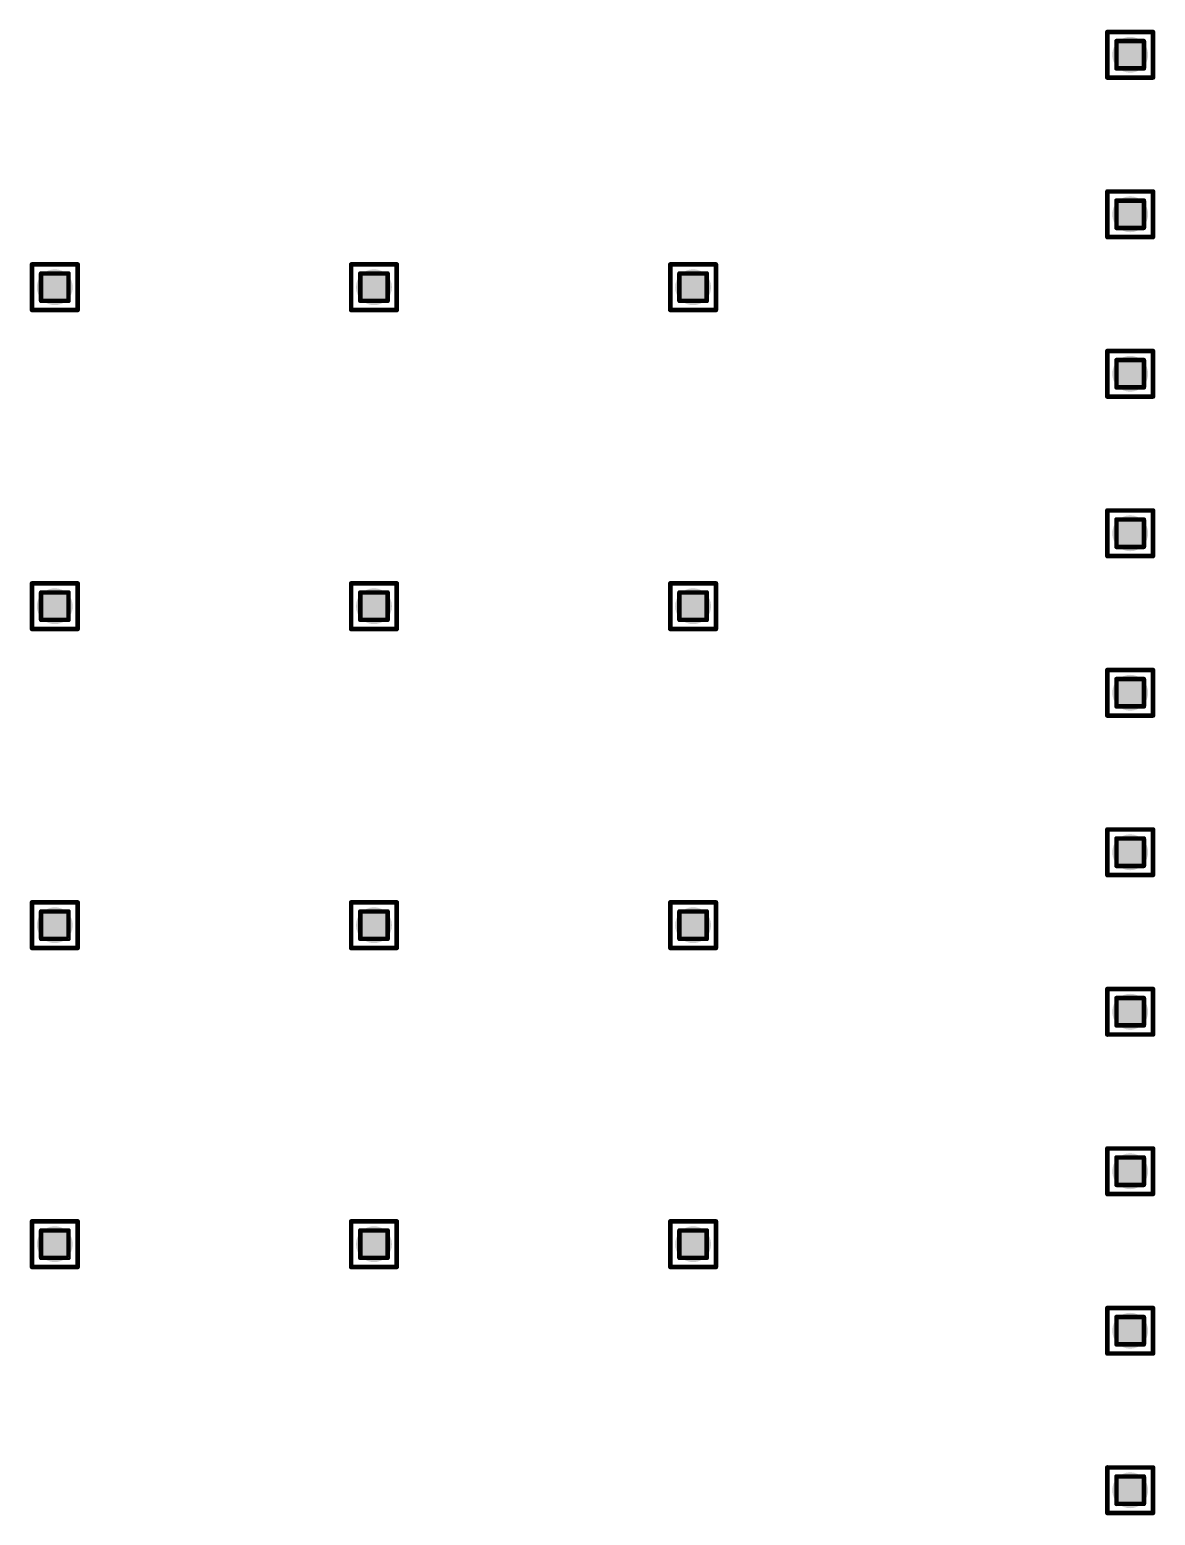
# Model space of a CAD drawing. Header units: millimetres. Extents: x -25 to 478, y -31 to 252.
# Drawn here: x 19.31 to 31.85, y 65.96 to 82.52 of the extents above; entities that cross this region are included whole.
import ezdxf

# ---------------------------------------------------------------- set-up
doc = ezdxf.new("R2010")
doc.units = ezdxf.units.MM
doc.layers.add('DrillDrawing', color=1, linetype='Continuous')
doc.layers.add('ViaHoleLayer', color=16, linetype='Continuous')

msp = doc.modelspace()

# ---------------------------------------------------------------- hatches: boundary and pattern name
at = {"layer": 'ViaHoleLayer'}
h = msp.add_hatch(color=16, dxfattribs=at)
edge = h.paths.add_edge_path()
edge.add_arc((31.572, 82.245), 0.2, 0, 360)
h = msp.add_hatch(color=16, dxfattribs=at)
edge = h.paths.add_edge_path()
edge.add_arc((31.572, 80.467), 0.2, 0, 360)
h = msp.add_hatch(color=16, dxfattribs=at)
edge = h.paths.add_edge_path()
edge.add_arc((19.59, 79.654), 0.2, 0, 360)
h = msp.add_hatch(color=16, dxfattribs=at)
edge = h.paths.add_edge_path()
edge.add_arc((23.146, 79.654), 0.2, 0, 360)
h = msp.add_hatch(color=16, dxfattribs=at)
edge = h.paths.add_edge_path()
edge.add_arc((26.702, 79.654), 0.2, 0, 360)
h = msp.add_hatch(color=16, dxfattribs=at)
edge = h.paths.add_edge_path()
edge.add_arc((31.572, 78.689), 0.2, 0, 360)
h = msp.add_hatch(color=16, dxfattribs=at)
edge = h.paths.add_edge_path()
edge.add_arc((31.572, 76.911), 0.2, 0, 360)
h = msp.add_hatch(color=16, dxfattribs=at)
edge = h.paths.add_edge_path()
edge.add_arc((19.59, 76.098), 0.2, 0, 360)
h = msp.add_hatch(color=16, dxfattribs=at)
edge = h.paths.add_edge_path()
edge.add_arc((23.146, 76.098), 0.2, 0, 360)
h = msp.add_hatch(color=16, dxfattribs=at)
edge = h.paths.add_edge_path()
edge.add_arc((26.702, 76.098), 0.2, 0, 360)
h = msp.add_hatch(color=16, dxfattribs=at)
edge = h.paths.add_edge_path()
edge.add_arc((31.572, 75.133), 0.2, 0, 360)
h = msp.add_hatch(color=16, dxfattribs=at)
edge = h.paths.add_edge_path()
edge.add_arc((31.572, 73.355), 0.2, 0, 360)
h = msp.add_hatch(color=16, dxfattribs=at)
edge = h.paths.add_edge_path()
edge.add_arc((19.59, 72.542), 0.2, 0, 360)
h = msp.add_hatch(color=16, dxfattribs=at)
edge = h.paths.add_edge_path()
edge.add_arc((23.146, 72.542), 0.2, 0, 360)
h = msp.add_hatch(color=16, dxfattribs=at)
edge = h.paths.add_edge_path()
edge.add_arc((26.702, 72.542), 0.2, 0, 360)
h = msp.add_hatch(color=16, dxfattribs=at)
edge = h.paths.add_edge_path()
edge.add_arc((31.572, 71.577), 0.2, 0, 360)
h = msp.add_hatch(color=16, dxfattribs=at)
edge = h.paths.add_edge_path()
edge.add_arc((31.572, 69.799), 0.2, 0, 360)
h = msp.add_hatch(color=16, dxfattribs=at)
edge = h.paths.add_edge_path()
edge.add_arc((19.59, 68.986), 0.2, 0, 360)
h = msp.add_hatch(color=16, dxfattribs=at)
edge = h.paths.add_edge_path()
edge.add_arc((23.146, 68.986), 0.2, 0, 360)
h = msp.add_hatch(color=16, dxfattribs=at)
edge = h.paths.add_edge_path()
edge.add_arc((26.702, 68.986), 0.2, 0, 360)
h = msp.add_hatch(color=16, dxfattribs=at)
edge = h.paths.add_edge_path()
edge.add_arc((31.572, 68.021), 0.2, 0, 360)
h = msp.add_hatch(color=16, dxfattribs=at)
edge = h.paths.add_edge_path()
edge.add_arc((31.572, 66.243), 0.2, 0, 360)

# ---------------------------------------------------------------- linework, layer by layer
at = {"layer": 'DrillDrawing', "const_width": 0.0508}
for points in [[(31.318, 82.499), (31.826, 82.499)], [(31.318, 81.991), (31.318, 82.499)], [(31.826, 81.991), (31.826, 82.499)], [(31.42, 82.398), (31.725, 82.398)], [(31.42, 82.093), (31.42, 82.398)], [(31.725, 82.093), (31.725, 82.398)], [(31.318, 81.991), (31.826, 81.991)], [(31.42, 82.093), (31.725, 82.093)], [(31.318, 80.721), (31.826, 80.721)], [(31.318, 80.213), (31.318, 80.721)], [(31.826, 80.213), (31.826, 80.721)], [(31.42, 80.62), (31.725, 80.62)], [(31.42, 80.315), (31.42, 80.62)], [(31.725, 80.315), (31.725, 80.62)], [(31.42, 80.315), (31.725, 80.315)], [(31.318, 80.213), (31.826, 80.213)], [(19.336, 79.908), (19.844, 79.908)], [(19.336, 79.4), (19.336, 79.908)], [(19.437, 79.807), (19.742, 79.807)], [(19.437, 79.502), (19.437, 79.807)], [(19.742, 79.502), (19.742, 79.807)], [(19.844, 79.4), (19.844, 79.908)], [(22.892, 79.908), (23.4, 79.908)], [(22.892, 79.4), (22.892, 79.908)], [(22.993, 79.807), (23.298, 79.807)], [(22.993, 79.502), (22.993, 79.807)], [(23.298, 79.502), (23.298, 79.807)], [(23.4, 79.4), (23.4, 79.908)], [(26.448, 79.908), (26.956, 79.908)], [(26.448, 79.4), (26.448, 79.908)], [(26.549, 79.807), (26.854, 79.807)], [(26.549, 79.502), (26.549, 79.807)], [(26.854, 79.502), (26.854, 79.807)], [(26.956, 79.4), (26.956, 79.908)], [(19.437, 79.502), (19.742, 79.502)], [(22.993, 79.502), (23.298, 79.502)], [(26.549, 79.502), (26.854, 79.502)], [(19.336, 79.4), (19.844, 79.4)], [(22.892, 79.4), (23.4, 79.4)], [(26.448, 79.4), (26.956, 79.4)], [(31.318, 78.943), (31.826, 78.943)], [(31.318, 78.435), (31.318, 78.943)], [(31.42, 78.842), (31.725, 78.842)], [(31.42, 78.537), (31.42, 78.842)], [(31.725, 78.537), (31.725, 78.842)], [(31.826, 78.435), (31.826, 78.943)], [(31.42, 78.537), (31.725, 78.537)], [(31.318, 78.435), (31.826, 78.435)], [(31.318, 77.165), (31.826, 77.165)], [(31.318, 76.657), (31.318, 77.165)], [(31.826, 76.657), (31.826, 77.165)], [(31.42, 77.064), (31.725, 77.064)], [(31.42, 76.759), (31.42, 77.064)], [(31.725, 76.759), (31.725, 77.064)], [(31.318, 76.657), (31.826, 76.657)], [(31.42, 76.759), (31.725, 76.759)], [(19.336, 76.352), (19.844, 76.352)], [(19.336, 75.844), (19.336, 76.352)], [(19.844, 75.844), (19.844, 76.352)], [(22.892, 76.352), (23.4, 76.352)], [(22.892, 75.844), (22.892, 76.352)], [(23.4, 75.844), (23.4, 76.352)], [(26.448, 76.352), (26.956, 76.352)], [(26.448, 75.844), (26.448, 76.352)], [(26.956, 75.844), (26.956, 76.352)], [(19.437, 76.251), (19.742, 76.251)], [(19.437, 75.946), (19.437, 76.251)], [(19.742, 75.946), (19.742, 76.251)], [(22.993, 76.251), (23.298, 76.251)], [(22.993, 75.946), (22.993, 76.251)], [(23.298, 75.946), (23.298, 76.251)], [(26.549, 76.251), (26.854, 76.251)], [(26.549, 75.946), (26.549, 76.251)], [(26.854, 75.946), (26.854, 76.251)], [(19.336, 75.844), (19.844, 75.844)], [(19.437, 75.946), (19.742, 75.946)], [(22.892, 75.844), (23.4, 75.844)], [(22.993, 75.946), (23.298, 75.946)], [(26.448, 75.844), (26.956, 75.844)], [(26.549, 75.946), (26.854, 75.946)], [(31.318, 75.387), (31.826, 75.387)], [(31.318, 74.879), (31.318, 75.387)], [(31.826, 74.879), (31.826, 75.387)], [(31.42, 75.286), (31.725, 75.286)], [(31.42, 74.981), (31.42, 75.286)], [(31.725, 74.981), (31.725, 75.286)], [(31.318, 74.879), (31.826, 74.879)], [(31.42, 74.981), (31.725, 74.981)], [(31.318, 73.609), (31.826, 73.609)], [(31.318, 73.101), (31.318, 73.609)], [(31.42, 73.508), (31.725, 73.508)], [(31.42, 73.203), (31.42, 73.508)], [(31.725, 73.203), (31.725, 73.508)], [(31.826, 73.101), (31.826, 73.609)], [(31.42, 73.203), (31.725, 73.203)], [(31.318, 73.101), (31.826, 73.101)], [(19.336, 72.796), (19.844, 72.796)], [(19.336, 72.288), (19.336, 72.796)], [(19.437, 72.695), (19.742, 72.695)], [(19.437, 72.39), (19.437, 72.695)], [(19.742, 72.39), (19.742, 72.695)], [(19.844, 72.288), (19.844, 72.796)], [(22.892, 72.796), (23.4, 72.796)], [(22.892, 72.288), (22.892, 72.796)], [(22.993, 72.695), (23.298, 72.695)], [(22.993, 72.39), (22.993, 72.695)], [(23.298, 72.39), (23.298, 72.695)], [(23.4, 72.288), (23.4, 72.796)], [(26.448, 72.796), (26.956, 72.796)], [(26.448, 72.288), (26.448, 72.796)], [(26.549, 72.695), (26.854, 72.695)], [(26.549, 72.39), (26.549, 72.695)], [(26.854, 72.39), (26.854, 72.695)], [(26.956, 72.288), (26.956, 72.796)], [(19.437, 72.39), (19.742, 72.39)], [(22.993, 72.39), (23.298, 72.39)], [(26.549, 72.39), (26.854, 72.39)], [(19.336, 72.288), (19.844, 72.288)], [(22.892, 72.288), (23.4, 72.288)], [(26.448, 72.288), (26.956, 72.288)], [(31.318, 71.831), (31.826, 71.831)], [(31.318, 71.323), (31.318, 71.831)], [(31.42, 71.73), (31.725, 71.73)], [(31.42, 71.425), (31.42, 71.73)], [(31.725, 71.425), (31.725, 71.73)], [(31.826, 71.323), (31.826, 71.831)], [(31.42, 71.425), (31.725, 71.425)], [(31.318, 71.323), (31.826, 71.323)], [(31.318, 70.053), (31.826, 70.053)], [(31.318, 69.545), (31.318, 70.053)], [(31.826, 69.545), (31.826, 70.053)], [(31.42, 69.952), (31.725, 69.952)], [(31.42, 69.647), (31.42, 69.952)], [(31.725, 69.647), (31.725, 69.952)], [(31.318, 69.545), (31.826, 69.545)], [(31.42, 69.647), (31.725, 69.647)], [(19.336, 69.24), (19.844, 69.24)], [(19.336, 68.732), (19.336, 69.24)], [(19.844, 68.732), (19.844, 69.24)], [(22.892, 69.24), (23.4, 69.24)], [(22.892, 68.732), (22.892, 69.24)], [(23.4, 68.732), (23.4, 69.24)], [(26.448, 69.24), (26.956, 69.24)], [(26.448, 68.732), (26.448, 69.24)], [(26.956, 68.732), (26.956, 69.24)], [(19.437, 69.139), (19.742, 69.139)], [(19.437, 68.834), (19.437, 69.139)], [(19.742, 68.834), (19.742, 69.139)], [(22.993, 69.139), (23.298, 69.139)], [(22.993, 68.834), (22.993, 69.139)], [(23.298, 68.834), (23.298, 69.139)], [(26.549, 69.139), (26.854, 69.139)], [(26.549, 68.834), (26.549, 69.139)], [(26.854, 68.834), (26.854, 69.139)], [(19.336, 68.732), (19.844, 68.732)], [(19.437, 68.834), (19.742, 68.834)], [(22.892, 68.732), (23.4, 68.732)], [(22.993, 68.834), (23.298, 68.834)], [(26.448, 68.732), (26.956, 68.732)], [(26.549, 68.834), (26.854, 68.834)], [(31.318, 68.275), (31.826, 68.275)], [(31.318, 67.767), (31.318, 68.275)], [(31.826, 67.767), (31.826, 68.275)], [(31.42, 68.174), (31.725, 68.174)], [(31.42, 67.869), (31.42, 68.174)], [(31.725, 67.869), (31.725, 68.174)], [(31.318, 67.767), (31.826, 67.767)], [(31.42, 67.869), (31.725, 67.869)], [(31.318, 66.497), (31.826, 66.497)], [(31.318, 65.989), (31.318, 66.497)], [(31.42, 66.396), (31.725, 66.396)], [(31.42, 66.091), (31.42, 66.396)], [(31.725, 66.091), (31.725, 66.396)], [(31.826, 65.989), (31.826, 66.497)], [(31.42, 66.091), (31.725, 66.091)], [(31.318, 65.989), (31.826, 65.989)]]:
    msp.add_lwpolyline(points, dxfattribs=at)
at = {"layer": 'DrillDrawing', "const_width": 0.0254}
for points in [[(31.305, 82.499, 1), (31.331, 82.499, 1)], [(31.305, 82.499, 1), (31.331, 82.499, 1)], [(31.814, 82.499, 1), (31.839, 82.499, 1)], [(31.814, 82.499, 1), (31.839, 82.499, 1)], [(31.407, 82.398, 1), (31.433, 82.398, 1)], [(31.407, 82.398, 1), (31.433, 82.398, 1)], [(31.712, 82.398, 1), (31.737, 82.398, 1)], [(31.712, 82.398, 1), (31.737, 82.398, 1)], [(31.305, 81.991, 1), (31.331, 81.991, 1)], [(31.305, 81.991, 1), (31.331, 81.991, 1)], [(31.407, 82.093, 1), (31.433, 82.093, 1)], [(31.407, 82.093, 1), (31.433, 82.093, 1)], [(31.712, 82.093, 1), (31.737, 82.093, 1)], [(31.712, 82.093, 1), (31.737, 82.093, 1)], [(31.814, 81.991, 1), (31.839, 81.991, 1)], [(31.814, 81.991, 1), (31.839, 81.991, 1)], [(31.305, 80.721, 1), (31.331, 80.721, 1)], [(31.305, 80.721, 1), (31.331, 80.721, 1)], [(31.814, 80.721, 1), (31.839, 80.721, 1)], [(31.814, 80.721, 1), (31.839, 80.721, 1)], [(31.407, 80.62, 1), (31.433, 80.62, 1)], [(31.407, 80.62, 1), (31.433, 80.62, 1)], [(31.712, 80.62, 1), (31.737, 80.62, 1)], [(31.712, 80.62, 1), (31.737, 80.62, 1)], [(31.407, 80.315, 1), (31.433, 80.315, 1)], [(31.407, 80.315, 1), (31.433, 80.315, 1)], [(31.712, 80.315, 1), (31.737, 80.315, 1)], [(31.712, 80.315, 1), (31.737, 80.315, 1)], [(31.305, 80.213, 1), (31.331, 80.213, 1)], [(31.305, 80.213, 1), (31.331, 80.213, 1)], [(31.814, 80.213, 1), (31.839, 80.213, 1)], [(31.814, 80.213, 1), (31.839, 80.213, 1)], [(19.323, 79.908, 1), (19.349, 79.908, 1)], [(19.323, 79.908, 1), (19.349, 79.908, 1)], [(19.425, 79.807, 1), (19.45, 79.807, 1)], [(19.425, 79.807, 1), (19.45, 79.807, 1)], [(19.73, 79.807, 1), (19.755, 79.807, 1)], [(19.73, 79.807, 1), (19.755, 79.807, 1)], [(19.831, 79.908, 1), (19.857, 79.908, 1)], [(19.831, 79.908, 1), (19.857, 79.908, 1)], [(22.879, 79.908, 1), (22.905, 79.908, 1)], [(22.879, 79.908, 1), (22.905, 79.908, 1)], [(22.981, 79.807, 1), (23.006, 79.807, 1)], [(22.981, 79.807, 1), (23.006, 79.807, 1)], [(23.286, 79.807, 1), (23.311, 79.807, 1)], [(23.286, 79.807, 1), (23.311, 79.807, 1)], [(23.387, 79.908, 1), (23.413, 79.908, 1)], [(23.387, 79.908, 1), (23.413, 79.908, 1)], [(26.435, 79.908, 1), (26.461, 79.908, 1)], [(26.435, 79.908, 1), (26.461, 79.908, 1)], [(26.537, 79.807, 1), (26.562, 79.807, 1)], [(26.537, 79.807, 1), (26.562, 79.807, 1)], [(26.842, 79.807, 1), (26.867, 79.807, 1)], [(26.842, 79.807, 1), (26.867, 79.807, 1)], [(26.943, 79.908, 1), (26.969, 79.908, 1)], [(26.943, 79.908, 1), (26.969, 79.908, 1)], [(19.425, 79.502, 1), (19.45, 79.502, 1)], [(19.425, 79.502, 1), (19.45, 79.502, 1)], [(19.73, 79.502, 1), (19.755, 79.502, 1)], [(19.73, 79.502, 1), (19.755, 79.502, 1)], [(22.981, 79.502, 1), (23.006, 79.502, 1)], [(22.981, 79.502, 1), (23.006, 79.502, 1)], [(23.286, 79.502, 1), (23.311, 79.502, 1)], [(23.286, 79.502, 1), (23.311, 79.502, 1)], [(26.537, 79.502, 1), (26.562, 79.502, 1)], [(26.537, 79.502, 1), (26.562, 79.502, 1)], [(26.842, 79.502, 1), (26.867, 79.502, 1)], [(26.842, 79.502, 1), (26.867, 79.502, 1)], [(19.323, 79.4, 1), (19.349, 79.4, 1)], [(19.323, 79.4, 1), (19.349, 79.4, 1)], [(19.831, 79.4, 1), (19.857, 79.4, 1)], [(19.831, 79.4, 1), (19.857, 79.4, 1)], [(22.879, 79.4, 1), (22.905, 79.4, 1)], [(22.879, 79.4, 1), (22.905, 79.4, 1)], [(23.387, 79.4, 1), (23.413, 79.4, 1)], [(23.387, 79.4, 1), (23.413, 79.4, 1)], [(26.435, 79.4, 1), (26.461, 79.4, 1)], [(26.435, 79.4, 1), (26.461, 79.4, 1)], [(26.943, 79.4, 1), (26.969, 79.4, 1)], [(26.943, 79.4, 1), (26.969, 79.4, 1)], [(31.305, 78.943, 1), (31.331, 78.943, 1)], [(31.305, 78.943, 1), (31.331, 78.943, 1)], [(31.407, 78.842, 1), (31.433, 78.842, 1)], [(31.407, 78.842, 1), (31.433, 78.842, 1)], [(31.712, 78.842, 1), (31.737, 78.842, 1)], [(31.712, 78.842, 1), (31.737, 78.842, 1)], [(31.814, 78.943, 1), (31.839, 78.943, 1)], [(31.814, 78.943, 1), (31.839, 78.943, 1)], [(31.407, 78.537, 1), (31.433, 78.537, 1)], [(31.407, 78.537, 1), (31.433, 78.537, 1)], [(31.712, 78.537, 1), (31.737, 78.537, 1)], [(31.712, 78.537, 1), (31.737, 78.537, 1)], [(31.305, 78.435, 1), (31.331, 78.435, 1)], [(31.305, 78.435, 1), (31.331, 78.435, 1)], [(31.814, 78.435, 1), (31.839, 78.435, 1)], [(31.814, 78.435, 1), (31.839, 78.435, 1)], [(31.305, 77.165, 1), (31.331, 77.165, 1)], [(31.305, 77.165, 1), (31.331, 77.165, 1)], [(31.814, 77.165, 1), (31.839, 77.165, 1)], [(31.814, 77.165, 1), (31.839, 77.165, 1)], [(31.407, 77.064, 1), (31.433, 77.064, 1)], [(31.407, 77.064, 1), (31.433, 77.064, 1)], [(31.712, 77.064, 1), (31.737, 77.064, 1)], [(31.712, 77.064, 1), (31.737, 77.064, 1)], [(31.305, 76.657, 1), (31.331, 76.657, 1)], [(31.305, 76.657, 1), (31.331, 76.657, 1)], [(31.407, 76.759, 1), (31.433, 76.759, 1)], [(31.407, 76.759, 1), (31.433, 76.759, 1)], [(31.712, 76.759, 1), (31.737, 76.759, 1)], [(31.712, 76.759, 1), (31.737, 76.759, 1)], [(31.814, 76.657, 1), (31.839, 76.657, 1)], [(31.814, 76.657, 1), (31.839, 76.657, 1)], [(19.323, 76.352, 1), (19.349, 76.352, 1)], [(19.323, 76.352, 1), (19.349, 76.352, 1)], [(19.831, 76.352, 1), (19.857, 76.352, 1)], [(19.831, 76.352, 1), (19.857, 76.352, 1)], [(22.879, 76.352, 1), (22.905, 76.352, 1)], [(22.879, 76.352, 1), (22.905, 76.352, 1)], [(23.387, 76.352, 1), (23.413, 76.352, 1)], [(23.387, 76.352, 1), (23.413, 76.352, 1)], [(26.435, 76.352, 1), (26.461, 76.352, 1)], [(26.435, 76.352, 1), (26.461, 76.352, 1)], [(26.943, 76.352, 1), (26.969, 76.352, 1)], [(26.943, 76.352, 1), (26.969, 76.352, 1)], [(19.425, 76.251, 1), (19.45, 76.251, 1)], [(19.425, 76.251, 1), (19.45, 76.251, 1)], [(19.73, 76.251, 1), (19.755, 76.251, 1)], [(19.73, 76.251, 1), (19.755, 76.251, 1)], [(22.981, 76.251, 1), (23.006, 76.251, 1)], [(22.981, 76.251, 1), (23.006, 76.251, 1)], [(23.286, 76.251, 1), (23.311, 76.251, 1)], [(23.286, 76.251, 1), (23.311, 76.251, 1)], [(26.537, 76.251, 1), (26.562, 76.251, 1)], [(26.537, 76.251, 1), (26.562, 76.251, 1)], [(26.842, 76.251, 1), (26.867, 76.251, 1)], [(26.842, 76.251, 1), (26.867, 76.251, 1)], [(19.323, 75.844, 1), (19.349, 75.844, 1)], [(19.323, 75.844, 1), (19.349, 75.844, 1)], [(19.425, 75.946, 1), (19.45, 75.946, 1)], [(19.425, 75.946, 1), (19.45, 75.946, 1)], [(19.73, 75.946, 1), (19.755, 75.946, 1)], [(19.73, 75.946, 1), (19.755, 75.946, 1)], [(19.831, 75.844, 1), (19.857, 75.844, 1)], [(19.831, 75.844, 1), (19.857, 75.844, 1)], [(22.879, 75.844, 1), (22.905, 75.844, 1)], [(22.879, 75.844, 1), (22.905, 75.844, 1)], [(22.981, 75.946, 1), (23.006, 75.946, 1)], [(22.981, 75.946, 1), (23.006, 75.946, 1)], [(23.286, 75.946, 1), (23.311, 75.946, 1)], [(23.286, 75.946, 1), (23.311, 75.946, 1)], [(23.387, 75.844, 1), (23.413, 75.844, 1)], [(23.387, 75.844, 1), (23.413, 75.844, 1)], [(26.435, 75.844, 1), (26.461, 75.844, 1)], [(26.435, 75.844, 1), (26.461, 75.844, 1)], [(26.537, 75.946, 1), (26.562, 75.946, 1)], [(26.537, 75.946, 1), (26.562, 75.946, 1)], [(26.842, 75.946, 1), (26.867, 75.946, 1)], [(26.842, 75.946, 1), (26.867, 75.946, 1)], [(26.943, 75.844, 1), (26.969, 75.844, 1)], [(26.943, 75.844, 1), (26.969, 75.844, 1)], [(31.305, 75.387, 1), (31.331, 75.387, 1)], [(31.305, 75.387, 1), (31.331, 75.387, 1)], [(31.814, 75.387, 1), (31.839, 75.387, 1)], [(31.814, 75.387, 1), (31.839, 75.387, 1)], [(31.407, 75.286, 1), (31.433, 75.286, 1)], [(31.407, 75.286, 1), (31.433, 75.286, 1)], [(31.712, 75.286, 1), (31.737, 75.286, 1)], [(31.712, 75.286, 1), (31.737, 75.286, 1)], [(31.305, 74.879, 1), (31.331, 74.879, 1)], [(31.305, 74.879, 1), (31.331, 74.879, 1)], [(31.407, 74.981, 1), (31.433, 74.981, 1)], [(31.407, 74.981, 1), (31.433, 74.981, 1)], [(31.712, 74.981, 1), (31.737, 74.981, 1)], [(31.712, 74.981, 1), (31.737, 74.981, 1)], [(31.814, 74.879, 1), (31.839, 74.879, 1)], [(31.814, 74.879, 1), (31.839, 74.879, 1)], [(31.305, 73.609, 1), (31.331, 73.609, 1)], [(31.305, 73.609, 1), (31.331, 73.609, 1)], [(31.407, 73.508, 1), (31.433, 73.508, 1)], [(31.407, 73.508, 1), (31.433, 73.508, 1)], [(31.712, 73.508, 1), (31.737, 73.508, 1)], [(31.712, 73.508, 1), (31.737, 73.508, 1)], [(31.814, 73.609, 1), (31.839, 73.609, 1)], [(31.814, 73.609, 1), (31.839, 73.609, 1)], [(31.407, 73.203, 1), (31.433, 73.203, 1)], [(31.407, 73.203, 1), (31.433, 73.203, 1)], [(31.712, 73.203, 1), (31.737, 73.203, 1)], [(31.712, 73.203, 1), (31.737, 73.203, 1)], [(31.305, 73.101, 1), (31.331, 73.101, 1)], [(31.305, 73.101, 1), (31.331, 73.101, 1)], [(31.814, 73.101, 1), (31.839, 73.101, 1)], [(31.814, 73.101, 1), (31.839, 73.101, 1)], [(19.323, 72.796, 1), (19.349, 72.796, 1)], [(19.323, 72.796, 1), (19.349, 72.796, 1)], [(19.425, 72.695, 1), (19.45, 72.695, 1)], [(19.425, 72.695, 1), (19.45, 72.695, 1)], [(19.73, 72.695, 1), (19.755, 72.695, 1)], [(19.73, 72.695, 1), (19.755, 72.695, 1)], [(19.831, 72.796, 1), (19.857, 72.796, 1)], [(19.831, 72.796, 1), (19.857, 72.796, 1)], [(22.879, 72.796, 1), (22.905, 72.796, 1)], [(22.879, 72.796, 1), (22.905, 72.796, 1)], [(22.981, 72.695, 1), (23.006, 72.695, 1)], [(22.981, 72.695, 1), (23.006, 72.695, 1)], [(23.286, 72.695, 1), (23.311, 72.695, 1)], [(23.286, 72.695, 1), (23.311, 72.695, 1)], [(23.387, 72.796, 1), (23.413, 72.796, 1)], [(23.387, 72.796, 1), (23.413, 72.796, 1)], [(26.435, 72.796, 1), (26.461, 72.796, 1)], [(26.435, 72.796, 1), (26.461, 72.796, 1)], [(26.537, 72.695, 1), (26.562, 72.695, 1)], [(26.537, 72.695, 1), (26.562, 72.695, 1)], [(26.842, 72.695, 1), (26.867, 72.695, 1)], [(26.842, 72.695, 1), (26.867, 72.695, 1)], [(26.943, 72.796, 1), (26.969, 72.796, 1)], [(26.943, 72.796, 1), (26.969, 72.796, 1)], [(19.425, 72.39, 1), (19.45, 72.39, 1)], [(19.425, 72.39, 1), (19.45, 72.39, 1)], [(19.73, 72.39, 1), (19.755, 72.39, 1)], [(19.73, 72.39, 1), (19.755, 72.39, 1)], [(22.981, 72.39, 1), (23.006, 72.39, 1)], [(22.981, 72.39, 1), (23.006, 72.39, 1)], [(23.286, 72.39, 1), (23.311, 72.39, 1)], [(23.286, 72.39, 1), (23.311, 72.39, 1)], [(26.537, 72.39, 1), (26.562, 72.39, 1)], [(26.537, 72.39, 1), (26.562, 72.39, 1)], [(26.842, 72.39, 1), (26.867, 72.39, 1)], [(26.842, 72.39, 1), (26.867, 72.39, 1)], [(19.323, 72.288, 1), (19.349, 72.288, 1)], [(19.323, 72.288, 1), (19.349, 72.288, 1)], [(19.831, 72.288, 1), (19.857, 72.288, 1)], [(19.831, 72.288, 1), (19.857, 72.288, 1)], [(22.879, 72.288, 1), (22.905, 72.288, 1)], [(22.879, 72.288, 1), (22.905, 72.288, 1)], [(23.387, 72.288, 1), (23.413, 72.288, 1)], [(23.387, 72.288, 1), (23.413, 72.288, 1)], [(26.435, 72.288, 1), (26.461, 72.288, 1)], [(26.435, 72.288, 1), (26.461, 72.288, 1)], [(26.943, 72.288, 1), (26.969, 72.288, 1)], [(26.943, 72.288, 1), (26.969, 72.288, 1)], [(31.305, 71.831, 1), (31.331, 71.831, 1)], [(31.305, 71.831, 1), (31.331, 71.831, 1)], [(31.407, 71.73, 1), (31.433, 71.73, 1)], [(31.407, 71.73, 1), (31.433, 71.73, 1)], [(31.712, 71.73, 1), (31.737, 71.73, 1)], [(31.712, 71.73, 1), (31.737, 71.73, 1)], [(31.814, 71.831, 1), (31.839, 71.831, 1)], [(31.814, 71.831, 1), (31.839, 71.831, 1)], [(31.407, 71.425, 1), (31.433, 71.425, 1)], [(31.407, 71.425, 1), (31.433, 71.425, 1)], [(31.712, 71.425, 1), (31.737, 71.425, 1)], [(31.712, 71.425, 1), (31.737, 71.425, 1)], [(31.305, 71.323, 1), (31.331, 71.323, 1)], [(31.305, 71.323, 1), (31.331, 71.323, 1)], [(31.814, 71.323, 1), (31.839, 71.323, 1)], [(31.814, 71.323, 1), (31.839, 71.323, 1)], [(31.305, 70.053, 1), (31.331, 70.053, 1)], [(31.305, 70.053, 1), (31.331, 70.053, 1)], [(31.814, 70.053, 1), (31.839, 70.053, 1)], [(31.814, 70.053, 1), (31.839, 70.053, 1)], [(31.407, 69.952, 1), (31.433, 69.952, 1)], [(31.407, 69.952, 1), (31.433, 69.952, 1)], [(31.712, 69.952, 1), (31.737, 69.952, 1)], [(31.712, 69.952, 1), (31.737, 69.952, 1)], [(31.305, 69.545, 1), (31.331, 69.545, 1)], [(31.305, 69.545, 1), (31.331, 69.545, 1)], [(31.407, 69.647, 1), (31.433, 69.647, 1)], [(31.407, 69.647, 1), (31.433, 69.647, 1)], [(31.712, 69.647, 1), (31.737, 69.647, 1)], [(31.712, 69.647, 1), (31.737, 69.647, 1)], [(31.814, 69.545, 1), (31.839, 69.545, 1)], [(31.814, 69.545, 1), (31.839, 69.545, 1)], [(19.323, 69.24, 1), (19.349, 69.24, 1)], [(19.323, 69.24, 1), (19.349, 69.24, 1)], [(19.831, 69.24, 1), (19.857, 69.24, 1)], [(19.831, 69.24, 1), (19.857, 69.24, 1)], [(22.879, 69.24, 1), (22.905, 69.24, 1)], [(22.879, 69.24, 1), (22.905, 69.24, 1)], [(23.387, 69.24, 1), (23.413, 69.24, 1)], [(23.387, 69.24, 1), (23.413, 69.24, 1)], [(26.435, 69.24, 1), (26.461, 69.24, 1)], [(26.435, 69.24, 1), (26.461, 69.24, 1)], [(26.943, 69.24, 1), (26.969, 69.24, 1)], [(26.943, 69.24, 1), (26.969, 69.24, 1)], [(19.425, 69.139, 1), (19.45, 69.139, 1)], [(19.425, 69.139, 1), (19.45, 69.139, 1)], [(19.73, 69.139, 1), (19.755, 69.139, 1)], [(19.73, 69.139, 1), (19.755, 69.139, 1)], [(22.981, 69.139, 1), (23.006, 69.139, 1)], [(22.981, 69.139, 1), (23.006, 69.139, 1)], [(23.286, 69.139, 1), (23.311, 69.139, 1)], [(23.286, 69.139, 1), (23.311, 69.139, 1)], [(26.537, 69.139, 1), (26.562, 69.139, 1)], [(26.537, 69.139, 1), (26.562, 69.139, 1)], [(26.842, 69.139, 1), (26.867, 69.139, 1)], [(26.842, 69.139, 1), (26.867, 69.139, 1)], [(19.323, 68.732, 1), (19.349, 68.732, 1)], [(19.323, 68.732, 1), (19.349, 68.732, 1)], [(19.425, 68.834, 1), (19.45, 68.834, 1)], [(19.425, 68.834, 1), (19.45, 68.834, 1)], [(19.73, 68.834, 1), (19.755, 68.834, 1)], [(19.73, 68.834, 1), (19.755, 68.834, 1)], [(19.831, 68.732, 1), (19.857, 68.732, 1)], [(19.831, 68.732, 1), (19.857, 68.732, 1)], [(22.879, 68.732, 1), (22.905, 68.732, 1)], [(22.879, 68.732, 1), (22.905, 68.732, 1)], [(22.981, 68.834, 1), (23.006, 68.834, 1)], [(22.981, 68.834, 1), (23.006, 68.834, 1)], [(23.286, 68.834, 1), (23.311, 68.834, 1)], [(23.286, 68.834, 1), (23.311, 68.834, 1)], [(23.387, 68.732, 1), (23.413, 68.732, 1)], [(23.387, 68.732, 1), (23.413, 68.732, 1)], [(26.435, 68.732, 1), (26.461, 68.732, 1)], [(26.435, 68.732, 1), (26.461, 68.732, 1)], [(26.537, 68.834, 1), (26.562, 68.834, 1)], [(26.537, 68.834, 1), (26.562, 68.834, 1)], [(26.842, 68.834, 1), (26.867, 68.834, 1)], [(26.842, 68.834, 1), (26.867, 68.834, 1)], [(26.943, 68.732, 1), (26.969, 68.732, 1)], [(26.943, 68.732, 1), (26.969, 68.732, 1)], [(31.305, 68.275, 1), (31.331, 68.275, 1)], [(31.305, 68.275, 1), (31.331, 68.275, 1)], [(31.814, 68.275, 1), (31.839, 68.275, 1)], [(31.814, 68.275, 1), (31.839, 68.275, 1)], [(31.407, 68.174, 1), (31.433, 68.174, 1)], [(31.407, 68.174, 1), (31.433, 68.174, 1)], [(31.712, 68.174, 1), (31.737, 68.174, 1)], [(31.712, 68.174, 1), (31.737, 68.174, 1)], [(31.305, 67.767, 1), (31.331, 67.767, 1)], [(31.305, 67.767, 1), (31.331, 67.767, 1)], [(31.407, 67.869, 1), (31.433, 67.869, 1)], [(31.407, 67.869, 1), (31.433, 67.869, 1)], [(31.712, 67.869, 1), (31.737, 67.869, 1)], [(31.712, 67.869, 1), (31.737, 67.869, 1)], [(31.814, 67.767, 1), (31.839, 67.767, 1)], [(31.814, 67.767, 1), (31.839, 67.767, 1)], [(31.305, 66.497, 1), (31.331, 66.497, 1)], [(31.305, 66.497, 1), (31.331, 66.497, 1)], [(31.407, 66.396, 1), (31.433, 66.396, 1)], [(31.407, 66.396, 1), (31.433, 66.396, 1)], [(31.712, 66.396, 1), (31.737, 66.396, 1)], [(31.712, 66.396, 1), (31.737, 66.396, 1)], [(31.814, 66.497, 1), (31.839, 66.497, 1)], [(31.814, 66.497, 1), (31.839, 66.497, 1)], [(31.407, 66.091, 1), (31.433, 66.091, 1)], [(31.407, 66.091, 1), (31.433, 66.091, 1)], [(31.712, 66.091, 1), (31.737, 66.091, 1)], [(31.712, 66.091, 1), (31.737, 66.091, 1)], [(31.305, 65.989, 1), (31.331, 65.989, 1)], [(31.305, 65.989, 1), (31.331, 65.989, 1)], [(31.814, 65.989, 1), (31.839, 65.989, 1)], [(31.814, 65.989, 1), (31.839, 65.989, 1)]]:
    msp.add_lwpolyline(points, format="xyb", close=True, dxfattribs=at)

doc.saveas('drawing.dxf')
